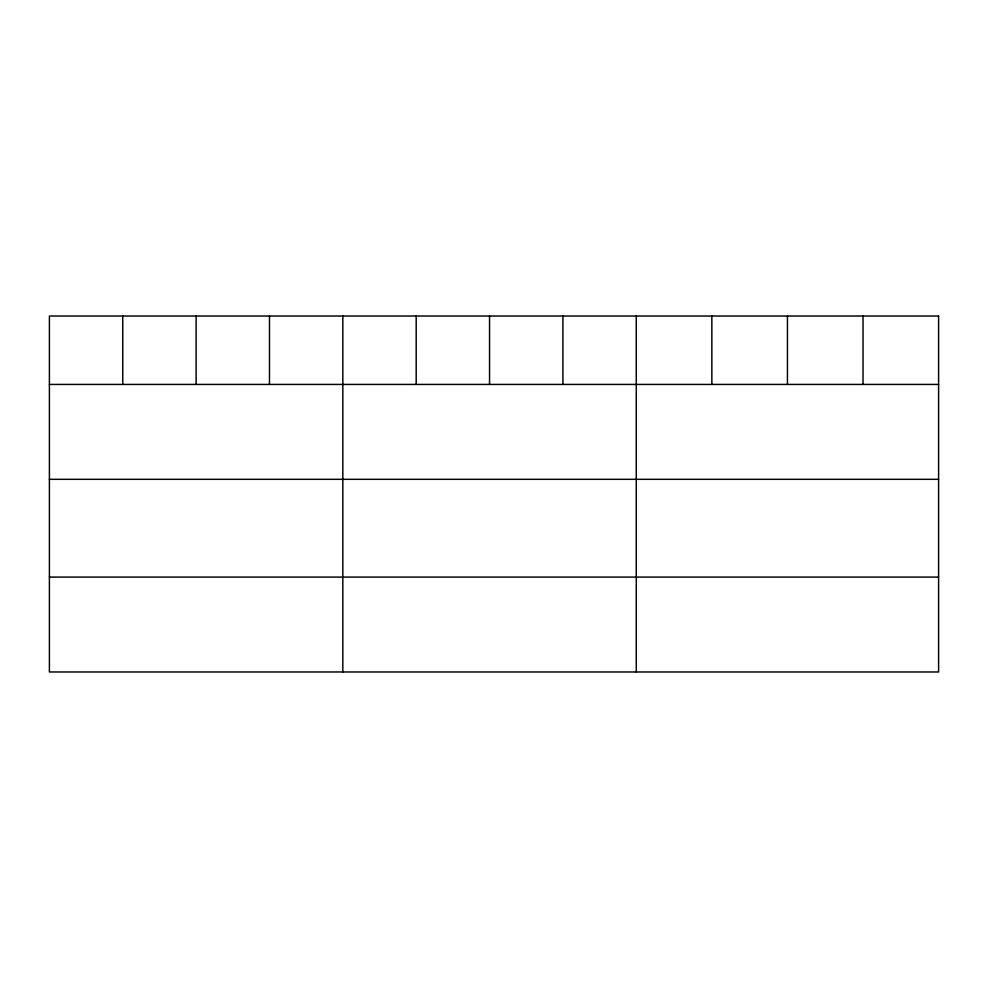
<?xml version="1.0" encoding="UTF-8"?>
<svg xmlns="http://www.w3.org/2000/svg" width="988" height="988" viewBox="0 0 988 988"><rect width="100%" height="100%" fill="white"/><g stroke="black" fill="none" stroke-linecap="round" stroke-linejoin="round"><path stroke-width="1.48" d="M49.4 384.431L938.6 384.431M49.4 479.316L938.6 479.316M49.4 577.091L938.6 577.091M863.018 316.024L863.018 384.431M787.436 316.024L787.436 384.431M711.854 316.024L711.854 384.431M636.272 316.024L636.272 671.976M562.913 316.024L562.913 384.431M489.554 316.024L489.554 384.431M416.195 316.024L416.195 384.431M342.836 316.024L342.836 671.976M269.477 316.024L269.477 384.431M196.118 316.024L196.118 384.431M122.759 316.024L122.759 384.431M938.6 316.024L49.4 316.024L49.4 671.976L938.6 671.976L938.6 316.024"/></g></svg>
